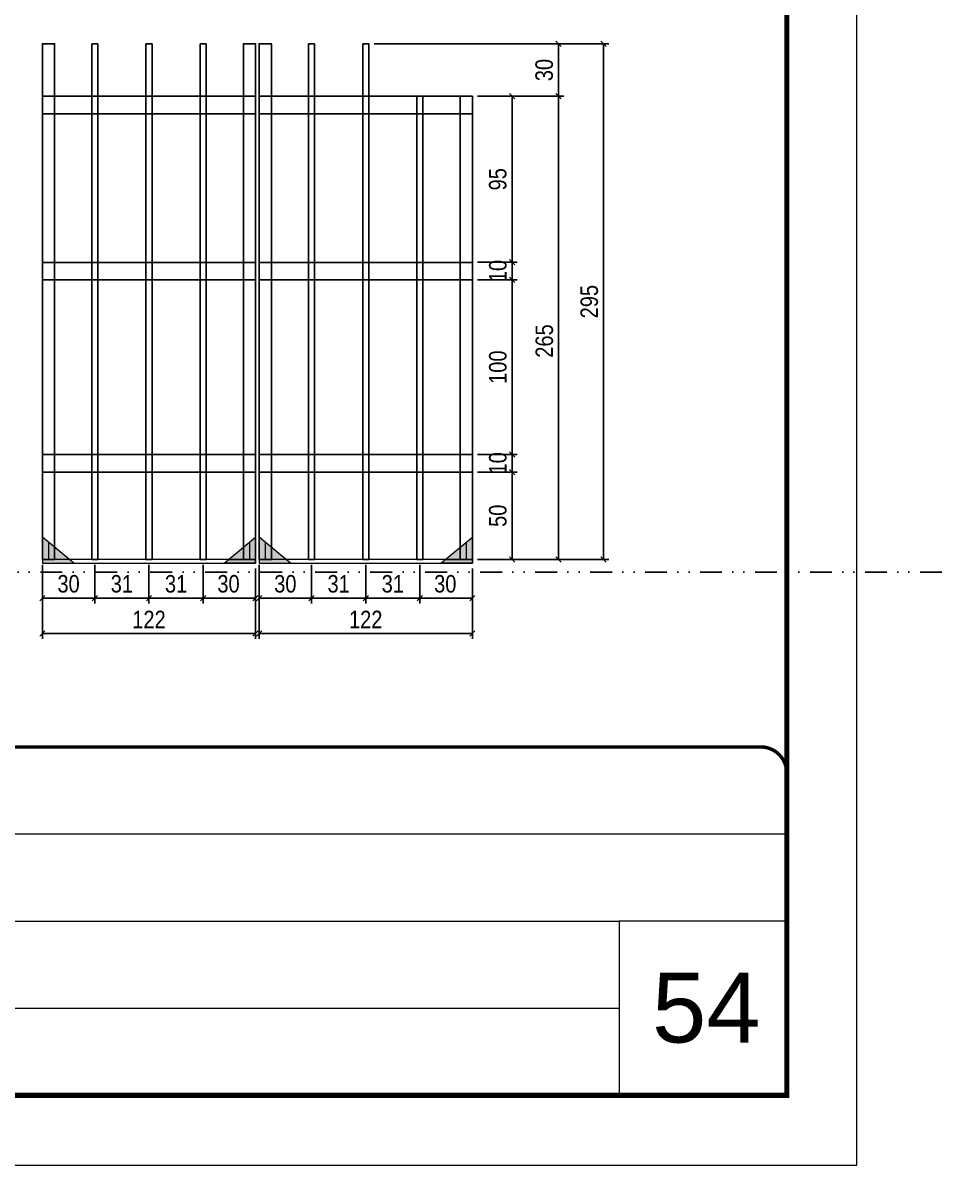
# Model space of a CAD drawing. Header units: millimetres. Extents: x 13777 to 27878, y -21631 to 6985.
# Drawn here: x 17006 to 17533, y -8997 to -8343 of the extents above; entities that cross this region are included whole.
import ezdxf

# ---------------------------------------------------------------- set-up
doc = ezdxf.new("R2010")
doc.units = ezdxf.units.MM
for name, pattern in [('CONTINUO', [0]), ('DASHED', [0.75, 0.5, -0.25]), ('DIVIDE2', [0.625, 0.25, -0.125, 0, -0.125, 0, -0.125]), ('HIDDEN', [0.375, 0.25, -0.125])]:
    doc.linetypes.add(name, pattern=pattern)
for name, color, linetype, lineweight in [('CARIMBO', 255, 'Continuous', 9), ('Folhas', 255, 'Continuous', 9), ('Madeira', 126, 'Continuous', 18), ('Sarr 2.2x7', 40, 'Continuous', 9), ('SARRAFO DE PRESSAO', 251, 'DASHED', 9)]:
    doc.layers.add(name, color=color, linetype=linetype, lineweight=lineweight)
for name, color, linetype in [('COTA', 241, 'Continuous'), ('Nível', 160, 'Continuous'), ('SARR_2.2x10', 60, 'Continuous'), ('SARR_3.5x7', 81, 'Continuous'), ('SARR_7x7', 40, 'Continuous')]:
    doc.layers.add(name, color=color, linetype=linetype)
doc.styles.add('ARIAL', font='arial.ttf')
doc.styles.add('COTA TECNICA', font='techl___.ttf', dxfattribs={"height": 10})
doc.dimstyles.new('PAINEL', dxfattribs={"dimtxt": 10, "dimasz": 3, "dimexe": 3, "dimexo": 3, "dimgap": 3, "dimtad": 1, "dimdec": 1, "dimzin": 12, "dimdsep": 46, "dimtxsty": 'COTA TECNICA', "dimblk1": 'OBLIQUE', "dimblk2": 'OBLIQUE', "dimsah": 1, "dimcen": 0.9, "dimclrd": 4, "dimclre": 4, "dimclrt": 240, "dimadec": 1, "dimazin": 3, "dimtfac": 1, "dimtdec": 1, "dimtmove": 0, "dimatfit": 3, "dimfxl": 1, "dimtolj": 1, "dimtzin": 12, "dimarcsym": 0})

# ---------------------------------------------------------------- blocks, each defined once
blk = doc.blocks.new('9999999999')
at = {"color": 30, "linetype": 'CONTINUO'}
for p, q in [((98564.56, 34379.64), (99583.98, 34379.64)), ((98564.56, 34329.83), (99487.98, 34329.83)), ((99583.98, 34329.83), (99487.98, 34329.83)), ((99487.98, 34329.83), (99487.98, 34230.21)), ((98564.56, 34280.02), (99487.98, 34280.02))]:
    blk.add_line(p, q, dxfattribs=at)
at = {"color": 30, "linetype": 'CONTINUO', "const_width": 2}
blk.add_lwpolyline([(99583.98, 34230.21), (99583.98, 34414.45, 0.414214), (99568.98, 34429.45), (98228.98, 34429.45, 0.414214), (98213.98, 34414.45), (98213.98, 34245.21, 0.414214), (98228.98, 34230.21), (99583.98, 34230.21)], format="xyb", dxfattribs=at)
at = {"layer": 'Folhas'}
blk.add_lwpolyline([(98138.98, 34190.21), (99623.98, 34190.21), (99623.98, 35240.21), (98138.98, 35240.21)], close=True, dxfattribs=at)
at = {"layer": 'Folhas', "color": 30, "const_width": 3}
blk.add_lwpolyline([(98213.98, 34230.21), (99583.98, 34230.21), (99583.98, 35200.21), (98213.98, 35200.21)], close=True, dxfattribs=at)
blk = doc.blocks.new('_Oblique')
at = {"color": 0, "linetype": 'ByBlock', "lineweight": -2}
blk.add_line((-0.5, -0.5), (0.5, 0.5), dxfattribs=at)
blk = doc.blocks.new('*D2269')
at = {"layer": 'COTA', "color": 4, "lineweight": -2, "transparency": 16777216}
for p, q in [((17141.58, -8668.47), (17141.58, -8695.64)), ((17263.58, -8668.47), (17263.58, -8695.64)), ((17263.58, -8692.64), (17141.58, -8692.64))]:
    blk.add_line(p, q, dxfattribs=at)
at = {"layer": 'Defpoints', "color": 0, "transparency": 16777216}
for p in [(17141.58, -8665.47), (17263.58, -8665.47), (17141.58, -8692.64)]:
    blk.add_point(p, dxfattribs=at)
at = {"layer": 'COTA', "color": 4, "lineweight": -2, "transparency": 16777216, "xscale": 3, "yscale": 3, "zscale": 3, "rotation": 180}
blk.add_blockref('_Oblique', (17141.58, -8692.64), dxfattribs=at)
at = {"layer": 'COTA', "color": 4, "lineweight": -2, "transparency": 16777216, "xscale": 3, "yscale": 3, "zscale": 3}
blk.add_blockref('_Oblique', (17263.58, -8692.64), dxfattribs=at)
at = {"layer": 'COTA', "color": 240, "transparency": 16777216, "insert": (17202.58, -8684.59), "char_height": 10, "attachment_point": 5, "style": 'COTA TECNICA'}
blk.add_mtext('\\A1;122', dxfattribs=at)
blk = doc.blocks.new('*D2270')
at = {"layer": 'COTA', "color": 4, "lineweight": -2, "transparency": 16777216}
for p, q in [((17141.58, -8653.27), (17141.58, -8675.47)), ((17171.58, -8653.27), (17171.58, -8675.47)), ((17171.58, -8672.47), (17141.58, -8672.47))]:
    blk.add_line(p, q, dxfattribs=at)
at = {"layer": 'Defpoints', "color": 0, "transparency": 16777216}
for p in [(17141.58, -8650.27), (17171.58, -8650.27), (17141.58, -8672.47)]:
    blk.add_point(p, dxfattribs=at)
at = {"layer": 'COTA', "color": 4, "lineweight": -2, "transparency": 16777216, "xscale": 3, "yscale": 3, "zscale": 3, "rotation": 180}
blk.add_blockref('_Oblique', (17141.58, -8672.47), dxfattribs=at)
at = {"layer": 'COTA', "color": 4, "lineweight": -2, "transparency": 16777216, "xscale": 3, "yscale": 3, "zscale": 3}
blk.add_blockref('_Oblique', (17171.58, -8672.47), dxfattribs=at)
at = {"layer": 'COTA', "color": 240, "transparency": 16777216, "insert": (17156.58, -8664.25), "char_height": 10, "attachment_point": 5, "style": 'COTA TECNICA'}
blk.add_mtext('\\A1;30', dxfattribs=at)
blk = doc.blocks.new('*D2271')
at = {"layer": 'COTA', "color": 4, "lineweight": -2, "transparency": 16777216}
for p, q in [((17233.58, -8653.27), (17233.58, -8675.47)), ((17263.58, -8655.47), (17263.58, -8675.47)), ((17233.58, -8672.47), (17263.58, -8672.47))]:
    blk.add_line(p, q, dxfattribs=at)
at = {"layer": 'Defpoints', "color": 0, "transparency": 16777216}
for p in [(17233.58, -8650.27), (17263.58, -8652.47), (17263.58, -8672.47)]:
    blk.add_point(p, dxfattribs=at)
at = {"layer": 'COTA', "color": 4, "lineweight": -2, "transparency": 16777216, "xscale": 3, "yscale": 3, "zscale": 3, "rotation": 180}
blk.add_blockref('_Oblique', (17233.58, -8672.47), dxfattribs=at)
at = {"layer": 'COTA', "color": 4, "lineweight": -2, "transparency": 16777216, "xscale": 3, "yscale": 3, "zscale": 3}
blk.add_blockref('_Oblique', (17263.58, -8672.47), dxfattribs=at)
at = {"layer": 'COTA', "color": 240, "transparency": 16777216, "insert": (17248.08, -8664.25), "char_height": 10, "attachment_point": 5, "style": 'COTA TECNICA'}
blk.add_mtext('\\A1;30', dxfattribs=at)
blk = doc.blocks.new('*D2272')
at = {"layer": 'COTA', "color": 4, "lineweight": -2, "transparency": 16777216}
for p, q in [((17171.58, -8653.27), (17171.58, -8675.47)), ((17202.58, -8653.27), (17202.58, -8675.47)), ((17171.58, -8672.47), (17202.58, -8672.47))]:
    blk.add_line(p, q, dxfattribs=at)
at = {"layer": 'Defpoints', "color": 0, "transparency": 16777216}
for p in [(17171.58, -8650.27), (17202.58, -8650.27), (17202.58, -8672.47)]:
    blk.add_point(p, dxfattribs=at)
at = {"layer": 'COTA', "color": 4, "lineweight": -2, "transparency": 16777216, "xscale": 3, "yscale": 3, "zscale": 3, "rotation": 180}
blk.add_blockref('_Oblique', (17171.58, -8672.47), dxfattribs=at)
at = {"layer": 'COTA', "color": 4, "lineweight": -2, "transparency": 16777216, "xscale": 3, "yscale": 3, "zscale": 3}
blk.add_blockref('_Oblique', (17202.58, -8672.47), dxfattribs=at)
at = {"layer": 'COTA', "color": 240, "transparency": 16777216, "insert": (17187.08, -8664.25), "char_height": 10, "attachment_point": 5, "style": 'COTA TECNICA'}
blk.add_mtext('\\A1;31', dxfattribs=at)
blk = doc.blocks.new('*D2273')
at = {"layer": 'COTA', "color": 4, "lineweight": -2, "transparency": 16777216}
for p, q in [((17266.58, -8600.27), (17289.28, -8600.27)), ((17286.28, -8650.27), (17286.28, -8600.27)), ((17266.58, -8650.27), (17289.28, -8650.27))]:
    blk.add_line(p, q, dxfattribs=at)
at = {"layer": 'Defpoints', "color": 0, "transparency": 16777216}
for p in [(17263.58, -8600.27), (17286.28, -8600.27), (17263.58, -8650.27)]:
    blk.add_point(p, dxfattribs=at)
at = {"layer": 'COTA', "color": 4, "lineweight": -2, "transparency": 16777216, "xscale": 3, "yscale": 3, "zscale": 3}
for p, rotation in [((17286.28, -8600.27), 90), ((17286.28, -8650.27), 270)]:
    blk.add_blockref('_Oblique', p, dxfattribs=dict(at, rotation=rotation))
at = {"layer": 'COTA', "color": 240, "transparency": 16777216, "insert": (17278.17, -8625.27), "char_height": 10, "attachment_point": 5, "rotation": 90, "style": 'COTA TECNICA'}
blk.add_mtext('\\A1;50', dxfattribs=at)
blk = doc.blocks.new('*D2274')
at = {"layer": 'COTA', "color": 4, "lineweight": -2, "transparency": 16777216}
for p, q in [((17202.58, -8653.27), (17202.58, -8675.47)), ((17233.58, -8653.27), (17233.58, -8675.47)), ((17202.58, -8672.47), (17233.58, -8672.47))]:
    blk.add_line(p, q, dxfattribs=at)
at = {"layer": 'Defpoints', "color": 0, "transparency": 16777216}
for p in [(17202.58, -8650.27), (17233.58, -8650.27), (17233.58, -8672.47)]:
    blk.add_point(p, dxfattribs=at)
at = {"layer": 'COTA', "color": 4, "lineweight": -2, "transparency": 16777216, "xscale": 3, "yscale": 3, "zscale": 3, "rotation": 180}
blk.add_blockref('_Oblique', (17202.58, -8672.47), dxfattribs=at)
at = {"layer": 'COTA', "color": 4, "lineweight": -2, "transparency": 16777216, "xscale": 3, "yscale": 3, "zscale": 3}
blk.add_blockref('_Oblique', (17233.58, -8672.47), dxfattribs=at)
at = {"layer": 'COTA', "color": 240, "transparency": 16777216, "insert": (17218.08, -8664.25), "char_height": 10, "attachment_point": 5, "style": 'COTA TECNICA'}
blk.add_mtext('\\A1;31', dxfattribs=at)
blk = doc.blocks.new('*D2275')
at = {"layer": 'COTA', "color": 4, "lineweight": -2, "transparency": 16777216}
for p, q in [((17266.58, -8590.27), (17289.28, -8590.27)), ((17286.28, -8600.27), (17286.28, -8590.27)), ((17266.58, -8600.27), (17289.28, -8600.27))]:
    blk.add_line(p, q, dxfattribs=at)
at = {"layer": 'Defpoints', "color": 0, "transparency": 16777216}
for p in [(17263.58, -8590.27), (17286.28, -8590.27), (17263.58, -8600.27)]:
    blk.add_point(p, dxfattribs=at)
at = {"layer": 'COTA', "color": 4, "lineweight": -2, "transparency": 16777216, "xscale": 3, "yscale": 3, "zscale": 3}
for p, rotation in [((17286.28, -8590.27), 90), ((17286.28, -8600.27), 270)]:
    blk.add_blockref('_Oblique', p, dxfattribs=dict(at, rotation=rotation))
at = {"layer": 'COTA', "color": 240, "transparency": 16777216, "insert": (17278.18, -8595.27), "char_height": 10, "attachment_point": 5, "rotation": 90, "style": 'COTA TECNICA'}
blk.add_mtext('\\A1;10', dxfattribs=at)
blk = doc.blocks.new('*D2276')
at = {"layer": 'COTA', "color": 4, "lineweight": -2, "transparency": 16777216}
for p, q in [((17266.58, -8490.27), (17289.28, -8490.27)), ((17286.28, -8590.27), (17286.28, -8490.27)), ((17266.58, -8590.27), (17289.28, -8590.27))]:
    blk.add_line(p, q, dxfattribs=at)
at = {"layer": 'Defpoints', "color": 0, "transparency": 16777216}
for p in [(17263.58, -8490.27), (17286.28, -8490.27), (17263.58, -8590.27)]:
    blk.add_point(p, dxfattribs=at)
at = {"layer": 'COTA', "color": 4, "lineweight": -2, "transparency": 16777216, "xscale": 3, "yscale": 3, "zscale": 3}
for p, rotation in [((17286.28, -8490.27), 90), ((17286.28, -8590.27), 270)]:
    blk.add_blockref('_Oblique', p, dxfattribs=dict(at, rotation=rotation))
at = {"layer": 'COTA', "color": 240, "transparency": 16777216, "insert": (17278.18, -8540.27), "char_height": 10, "attachment_point": 5, "rotation": 90, "style": 'COTA TECNICA'}
blk.add_mtext('\\A1;100', dxfattribs=at)
blk = doc.blocks.new('*D2277')
at = {"layer": 'COTA', "color": 4, "lineweight": -2, "transparency": 16777216}
for p, q in [((17266.58, -8480.27), (17289.28, -8480.27)), ((17286.28, -8490.27), (17286.28, -8480.27)), ((17266.58, -8490.27), (17289.28, -8490.27))]:
    blk.add_line(p, q, dxfattribs=at)
at = {"layer": 'Defpoints', "color": 0, "transparency": 16777216}
for p in [(17263.58, -8480.27), (17286.28, -8480.27), (17263.58, -8490.27)]:
    blk.add_point(p, dxfattribs=at)
at = {"layer": 'COTA', "color": 4, "lineweight": -2, "transparency": 16777216, "xscale": 3, "yscale": 3, "zscale": 3}
for p, rotation in [((17286.28, -8480.27), 90), ((17286.28, -8490.27), 270)]:
    blk.add_blockref('_Oblique', p, dxfattribs=dict(at, rotation=rotation))
at = {"layer": 'COTA', "color": 240, "transparency": 16777216, "insert": (17278.18, -8485.27), "char_height": 10, "attachment_point": 5, "rotation": 90, "style": 'COTA TECNICA'}
blk.add_mtext('\\A1;10', dxfattribs=at)
blk = doc.blocks.new('*D2278')
at = {"layer": 'COTA', "color": 4, "lineweight": -2, "transparency": 16777216}
for p, q in [((17266.58, -8385.3), (17289.28, -8385.3)), ((17286.28, -8480.27), (17286.28, -8385.3)), ((17266.58, -8480.27), (17289.28, -8480.27))]:
    blk.add_line(p, q, dxfattribs=at)
at = {"layer": 'Defpoints', "color": 0, "transparency": 16777216}
for p in [(17263.58, -8385.3), (17286.28, -8385.3), (17263.58, -8480.27)]:
    blk.add_point(p, dxfattribs=at)
at = {"layer": 'COTA', "color": 4, "lineweight": -2, "transparency": 16777216, "xscale": 3, "yscale": 3, "zscale": 3}
for p, rotation in [((17286.28, -8385.3), 90), ((17286.28, -8480.27), 270)]:
    blk.add_blockref('_Oblique', p, dxfattribs=dict(at, rotation=rotation))
at = {"layer": 'COTA', "color": 240, "transparency": 16777216, "insert": (17278.14, -8432.78), "char_height": 10, "attachment_point": 5, "rotation": 90, "style": 'COTA TECNICA'}
blk.add_mtext('\\A1;95', dxfattribs=at)
blk = doc.blocks.new('*D2286')
at = {"layer": 'COTA', "color": 4, "lineweight": -2, "transparency": 16777216}
for p, q in [((17266.58, -8385.3), (17315.91, -8385.3)), ((17312.91, -8385.3), (17312.91, -8650.27)), ((17266.58, -8650.27), (17315.91, -8650.27))]:
    blk.add_line(p, q, dxfattribs=at)
at = {"layer": 'Defpoints', "color": 0, "transparency": 16777216}
for p in [(17263.58, -8385.3), (17263.58, -8650.27), (17312.91, -8650.27)]:
    blk.add_point(p, dxfattribs=at)
at = {"layer": 'COTA', "color": 4, "lineweight": -2, "transparency": 16777216, "xscale": 3, "yscale": 3, "zscale": 3}
for p, rotation in [((17312.91, -8385.3), 90), ((17312.91, -8650.27), 270)]:
    blk.add_blockref('_Oblique', p, dxfattribs=dict(at, rotation=rotation))
at = {"layer": 'COTA', "color": 240, "transparency": 16777216, "insert": (17304.8, -8525.3), "char_height": 10, "attachment_point": 5, "rotation": 90, "style": 'COTA TECNICA'}
blk.add_mtext('\\A1;265', dxfattribs=at)
blk = doc.blocks.new('*D2279')
at = {"layer": 'COTA', "color": 4, "lineweight": -2, "transparency": 16777216}
for p, q in [((17017.58, -8668.47), (17017.58, -8695.64)), ((17139.58, -8668.47), (17139.58, -8695.64)), ((17139.58, -8692.64), (17017.58, -8692.64))]:
    blk.add_line(p, q, dxfattribs=at)
at = {"layer": 'Defpoints', "color": 0, "transparency": 16777216}
for p in [(17017.58, -8665.47), (17139.58, -8665.47), (17017.58, -8692.64)]:
    blk.add_point(p, dxfattribs=at)
at = {"layer": 'COTA', "color": 4, "lineweight": -2, "transparency": 16777216, "xscale": 3, "yscale": 3, "zscale": 3, "rotation": 180}
blk.add_blockref('_Oblique', (17017.58, -8692.64), dxfattribs=at)
at = {"layer": 'COTA', "color": 4, "lineweight": -2, "transparency": 16777216, "xscale": 3, "yscale": 3, "zscale": 3}
blk.add_blockref('_Oblique', (17139.58, -8692.64), dxfattribs=at)
at = {"layer": 'COTA', "color": 240, "transparency": 16777216, "insert": (17078.58, -8684.59), "char_height": 10, "attachment_point": 5, "style": 'COTA TECNICA'}
blk.add_mtext('\\A1;122', dxfattribs=at)
blk = doc.blocks.new('*D2280')
at = {"layer": 'COTA', "color": 4, "lineweight": -2, "transparency": 16777216}
for p, q in [((17017.58, -8653.27), (17017.58, -8675.47)), ((17047.58, -8653.27), (17047.58, -8675.47)), ((17047.58, -8672.47), (17017.58, -8672.47))]:
    blk.add_line(p, q, dxfattribs=at)
at = {"layer": 'Defpoints', "color": 0, "transparency": 16777216}
for p in [(17017.58, -8650.27), (17047.58, -8650.27), (17017.58, -8672.47)]:
    blk.add_point(p, dxfattribs=at)
at = {"layer": 'COTA', "color": 4, "lineweight": -2, "transparency": 16777216, "xscale": 3, "yscale": 3, "zscale": 3, "rotation": 180}
blk.add_blockref('_Oblique', (17017.58, -8672.47), dxfattribs=at)
at = {"layer": 'COTA', "color": 4, "lineweight": -2, "transparency": 16777216, "xscale": 3, "yscale": 3, "zscale": 3}
blk.add_blockref('_Oblique', (17047.58, -8672.47), dxfattribs=at)
at = {"layer": 'COTA', "color": 240, "transparency": 16777216, "insert": (17032.58, -8664.25), "char_height": 10, "attachment_point": 5, "style": 'COTA TECNICA'}
blk.add_mtext('\\A1;30', dxfattribs=at)
blk = doc.blocks.new('*D2281')
at = {"layer": 'COTA', "color": 4, "lineweight": -2, "transparency": 16777216}
for p, q in [((17109.58, -8653.27), (17109.58, -8675.47)), ((17139.58, -8655.47), (17139.58, -8675.47)), ((17109.58, -8672.47), (17139.58, -8672.47))]:
    blk.add_line(p, q, dxfattribs=at)
at = {"layer": 'Defpoints', "color": 0, "transparency": 16777216}
for p in [(17109.58, -8650.27), (17139.58, -8652.47), (17139.58, -8672.47)]:
    blk.add_point(p, dxfattribs=at)
at = {"layer": 'COTA', "color": 4, "lineweight": -2, "transparency": 16777216, "xscale": 3, "yscale": 3, "zscale": 3, "rotation": 180}
blk.add_blockref('_Oblique', (17109.58, -8672.47), dxfattribs=at)
at = {"layer": 'COTA', "color": 4, "lineweight": -2, "transparency": 16777216, "xscale": 3, "yscale": 3, "zscale": 3}
blk.add_blockref('_Oblique', (17139.58, -8672.47), dxfattribs=at)
at = {"layer": 'COTA', "color": 240, "transparency": 16777216, "insert": (17124.08, -8664.25), "char_height": 10, "attachment_point": 5, "style": 'COTA TECNICA'}
blk.add_mtext('\\A1;30', dxfattribs=at)
blk = doc.blocks.new('*D2282')
at = {"layer": 'COTA', "color": 4, "lineweight": -2, "transparency": 16777216}
for p, q in [((17047.58, -8653.27), (17047.58, -8675.47)), ((17078.58, -8653.27), (17078.58, -8675.47)), ((17047.58, -8672.47), (17078.58, -8672.47))]:
    blk.add_line(p, q, dxfattribs=at)
at = {"layer": 'Defpoints', "color": 0, "transparency": 16777216}
for p in [(17047.58, -8650.27), (17078.58, -8650.27), (17078.58, -8672.47)]:
    blk.add_point(p, dxfattribs=at)
at = {"layer": 'COTA', "color": 4, "lineweight": -2, "transparency": 16777216, "xscale": 3, "yscale": 3, "zscale": 3, "rotation": 180}
blk.add_blockref('_Oblique', (17047.58, -8672.47), dxfattribs=at)
at = {"layer": 'COTA', "color": 4, "lineweight": -2, "transparency": 16777216, "xscale": 3, "yscale": 3, "zscale": 3}
blk.add_blockref('_Oblique', (17078.58, -8672.47), dxfattribs=at)
at = {"layer": 'COTA', "color": 240, "transparency": 16777216, "insert": (17063.08, -8664.25), "char_height": 10, "attachment_point": 5, "style": 'COTA TECNICA'}
blk.add_mtext('\\A1;31', dxfattribs=at)
blk = doc.blocks.new('*D2283')
at = {"layer": 'COTA', "color": 4, "lineweight": -2, "transparency": 16777216}
for p, q in [((17078.58, -8653.27), (17078.58, -8675.47)), ((17109.58, -8653.27), (17109.58, -8675.47)), ((17078.58, -8672.47), (17109.58, -8672.47))]:
    blk.add_line(p, q, dxfattribs=at)
at = {"layer": 'Defpoints', "color": 0, "transparency": 16777216}
for p in [(17078.58, -8650.27), (17109.58, -8650.27), (17109.58, -8672.47)]:
    blk.add_point(p, dxfattribs=at)
at = {"layer": 'COTA', "color": 4, "lineweight": -2, "transparency": 16777216, "xscale": 3, "yscale": 3, "zscale": 3, "rotation": 180}
blk.add_blockref('_Oblique', (17078.58, -8672.47), dxfattribs=at)
at = {"layer": 'COTA', "color": 4, "lineweight": -2, "transparency": 16777216, "xscale": 3, "yscale": 3, "zscale": 3}
blk.add_blockref('_Oblique', (17109.58, -8672.47), dxfattribs=at)
at = {"layer": 'COTA', "color": 240, "transparency": 16777216, "insert": (17094.08, -8664.25), "char_height": 10, "attachment_point": 5, "style": 'COTA TECNICA'}
blk.add_mtext('\\A1;31', dxfattribs=at)
blk = doc.blocks.new('*D2284')
at = {"layer": 'COTA', "color": 4, "lineweight": -2, "transparency": 16777216}
for p, q in [((17207.33, -8355.3), (17341.64, -8355.3)), ((17338.64, -8650.27), (17338.64, -8355.3)), ((17266.58, -8650.27), (17341.64, -8650.27))]:
    blk.add_line(p, q, dxfattribs=at)
at = {"layer": 'Defpoints', "color": 0, "transparency": 16777216}
for p in [(17204.33, -8355.3), (17338.64, -8355.3), (17263.58, -8650.27)]:
    blk.add_point(p, dxfattribs=at)
at = {"layer": 'COTA', "color": 4, "lineweight": -2, "transparency": 16777216, "xscale": 3, "yscale": 3, "zscale": 3}
for p, rotation in [((17338.64, -8355.3), 90), ((17338.64, -8650.27), 270)]:
    blk.add_blockref('_Oblique', p, dxfattribs=dict(at, rotation=rotation))
at = {"layer": 'COTA', "color": 240, "transparency": 16777216, "insert": (17330.5, -8502.78), "char_height": 10, "attachment_point": 5, "rotation": 90, "style": 'COTA TECNICA'}
blk.add_mtext('\\A1;295', dxfattribs=at)
blk = doc.blocks.new('*D2285')
at = {"layer": 'COTA', "color": 4, "lineweight": -2, "transparency": 16777216}
for p, q in [((17207.33, -8355.3), (17315.91, -8355.3)), ((17312.91, -8385.3), (17312.91, -8355.3)), ((17266.58, -8385.3), (17315.91, -8385.3))]:
    blk.add_line(p, q, dxfattribs=at)
at = {"layer": 'Defpoints', "color": 0, "transparency": 16777216}
for p in [(17204.33, -8355.3), (17312.91, -8355.3), (17263.58, -8385.3)]:
    blk.add_point(p, dxfattribs=at)
at = {"layer": 'COTA', "color": 4, "lineweight": -2, "transparency": 16777216, "xscale": 3, "yscale": 3, "zscale": 3}
for p, rotation in [((17312.91, -8355.3), 90), ((17312.91, -8385.3), 270)]:
    blk.add_blockref('_Oblique', p, dxfattribs=dict(at, rotation=rotation))
at = {"layer": 'COTA', "color": 240, "transparency": 16777216, "insert": (17304.69, -8370.3), "char_height": 10, "attachment_point": 5, "rotation": 90, "style": 'COTA TECNICA'}
blk.add_mtext('\\A1;30', dxfattribs=at)

msp = doc.modelspace()

# ---------------------------------------------------------------- hatches: boundary and pattern name
at = {"layer": 'Madeira'}
h = msp.add_hatch(color=252, dxfattribs=at)
h.dxf.hatch_style = 2
h.paths.add_polyline_path([(17017.58, -8637.47), (17017.58, -8652.47), (17035.58, -8652.47)])
h = msp.add_hatch(color=252, dxfattribs=at)
h.dxf.hatch_style = 2
h.paths.add_polyline_path([(17139.58, -8637.47), (17139.58, -8652.47), (17121.58, -8652.47)])
h = msp.add_hatch(color=252, dxfattribs=at)
h.dxf.hatch_style = 2
h.paths.add_polyline_path([(17141.58, -8637.47), (17141.58, -8652.47), (17159.58, -8652.47)])
h = msp.add_hatch(color=252, dxfattribs=at)
h.dxf.hatch_style = 2
h.paths.add_polyline_path([(17263.58, -8637.47), (17263.58, -8652.47), (17245.58, -8652.47)])

# ---------------------------------------------------------------- linework, layer by layer
at = {"layer": 'Madeira', "color": 1, "linetype": 'HIDDEN'}
for p, q in [((17021.08, -8640.97), (17021.08, -8650.27)), ((17021.08, -8640.97), (17021.08, -8650.27)), ((17024.58, -8644.47), (17024.58, -8650.27)), ((17136.08, -8640.97), (17136.08, -8650.27)), ((17136.08, -8640.97), (17136.08, -8650.27)), ((17145.08, -8640.97), (17145.08, -8650.27)), ((17145.08, -8640.97), (17145.08, -8650.27)), ((17148.58, -8644.47), (17148.58, -8650.27)), ((17260.08, -8640.97), (17260.08, -8650.27)), ((17260.08, -8640.97), (17260.08, -8650.27)), ((17027.41, -8650.27), (17017.58, -8650.27)), ((17027.41, -8650.27), (17017.58, -8650.27)), ((17033.38, -8650.27), (17017.58, -8650.27)), ((17123.78, -8650.27), (17139.58, -8650.27)), ((17129.75, -8650.27), (17139.58, -8650.27)), ((17129.75, -8650.27), (17139.58, -8650.27)), ((17151.41, -8650.27), (17141.58, -8650.27)), ((17151.41, -8650.27), (17141.58, -8650.27)), ((17157.38, -8650.27), (17141.58, -8650.27)), ((17247.78, -8650.27), (17263.58, -8650.27)), ((17253.75, -8650.27), (17263.58, -8650.27)), ((17253.75, -8650.27), (17263.58, -8650.27))]:
    msp.add_line(p, q, dxfattribs=at)
at = {"layer": 'Madeira'}
for p, q in [((17017.58, -8650.27), (17017.58, -8652.47)), ((17017.58, -8650.27), (17017.58, -8652.47)), ((17017.58, -8650.27), (17017.58, -8652.47)), ((17141.58, -8650.27), (17141.58, -8652.47)), ((17141.58, -8650.27), (17141.58, -8652.47)), ((17141.58, -8650.27), (17141.58, -8652.47))]:
    msp.add_line(p, q, dxfattribs=at)
at = {"layer": 'Madeira', "color": 0}
for points in [[(17017.58, -8637.47), (17017.58, -8652.47), (17035.58, -8652.47), (17017.58, -8637.47)], [(17139.58, -8637.47), (17139.58, -8652.47), (17121.58, -8652.47), (17139.58, -8637.47)], [(17141.58, -8637.47), (17141.58, -8652.47), (17159.58, -8652.47), (17141.58, -8637.47)], [(17263.58, -8637.47), (17263.58, -8652.47), (17245.58, -8652.47), (17263.58, -8637.47)]]:
    msp.add_lwpolyline(points, dxfattribs=at)
at = {"layer": 'Nível', "color": 4, "linetype": 'DIVIDE2', "ltscale": 50}
msp.add_line((13777.11, -8657.47), (21531.15, -8657.47), dxfattribs=at)
at = {"layer": 'Sarr 2.2x7'}
for points in [[(17139.58, -8650.27), (17017.58, -8650.27), (17017.58, -8652.47), (17139.58, -8652.47)], [(17263.58, -8650.27), (17141.58, -8650.27), (17141.58, -8652.47), (17263.58, -8652.47)]]:
    msp.add_lwpolyline(points, close=True, dxfattribs=at)
at = {"layer": 'SARR_2.2x10'}
for points in [[(17017.58, -8385.3), (17139.58, -8385.3), (17139.58, -8395.3), (17017.58, -8395.3)], [(17141.58, -8385.3), (17263.58, -8385.3), (17263.58, -8395.3), (17141.58, -8395.3)], [(17017.58, -8480.3), (17139.58, -8480.3), (17139.58, -8490.3), (17017.58, -8490.3)], [(17141.58, -8480.3), (17263.58, -8480.3), (17263.58, -8490.3), (17141.58, -8490.3)], [(17017.58, -8590.3), (17139.58, -8590.3), (17139.58, -8600.3), (17017.58, -8600.3)], [(17141.58, -8590.3), (17263.58, -8590.3), (17263.58, -8600.3), (17141.58, -8600.3)]]:
    msp.add_lwpolyline(points, close=True, dxfattribs=at)
at = {"layer": 'SARR_3.5x7'}
for p, q in [((17045.83, -8650.27), (17045.83, -8355.3)), ((17045.83, -8355.3), (17047.58, -8355.3)), ((17049.33, -8355.3), (17047.58, -8355.3)), ((17049.33, -8650.27), (17049.33, -8355.3)), ((17076.83, -8650.27), (17076.83, -8355.3)), ((17076.83, -8355.3), (17078.58, -8355.3)), ((17080.33, -8355.3), (17078.58, -8355.3)), ((17080.33, -8650.27), (17080.33, -8355.3)), ((17107.83, -8650.27), (17107.83, -8355.3)), ((17107.83, -8355.3), (17109.58, -8355.3)), ((17111.33, -8355.3), (17109.58, -8355.3)), ((17111.33, -8650.27), (17111.33, -8355.3)), ((17169.83, -8650.27), (17169.83, -8355.3)), ((17169.83, -8355.3), (17171.58, -8355.3)), ((17173.33, -8355.3), (17171.58, -8355.3)), ((17173.33, -8650.27), (17173.33, -8355.3)), ((17200.83, -8650.27), (17200.83, -8355.3)), ((17200.83, -8355.3), (17202.58, -8355.3)), ((17204.33, -8355.3), (17202.58, -8355.3)), ((17204.33, -8650.27), (17204.33, -8355.3)), ((17231.83, -8650.27), (17231.83, -8385.3)), ((17231.83, -8385.3), (17233.58, -8385.3)), ((17235.33, -8385.3), (17233.58, -8385.3)), ((17235.33, -8650.27), (17235.33, -8385.3)), ((17045.83, -8650.27), (17047.58, -8650.27)), ((17049.33, -8650.27), (17047.58, -8650.27)), ((17076.83, -8650.27), (17078.58, -8650.27)), ((17080.33, -8650.27), (17078.58, -8650.27)), ((17107.83, -8650.27), (17109.58, -8650.27)), ((17111.33, -8650.27), (17109.58, -8650.27)), ((17169.83, -8650.27), (17171.58, -8650.27)), ((17173.33, -8650.27), (17171.58, -8650.27)), ((17200.83, -8650.27), (17202.58, -8650.27)), ((17204.33, -8650.27), (17202.58, -8650.27)), ((17231.83, -8650.27), (17233.58, -8650.27)), ((17235.33, -8650.27), (17233.58, -8650.27))]:
    msp.add_line(p, q, dxfattribs=at)
at = {"layer": 'SARR_7x7'}
for points in [[(17017.58, -8650.27), (17024.58, -8650.27), (17024.58, -8355.3), (17017.58, -8355.3)], [(17132.58, -8650.27), (17139.58, -8650.27), (17139.58, -8355.3), (17132.58, -8355.3)], [(17141.58, -8650.27), (17148.58, -8650.27), (17148.58, -8355.3), (17141.58, -8355.3)], [(17256.58, -8650.27), (17263.58, -8650.27), (17263.58, -8385.3), (17256.58, -8385.3)]]:
    msp.add_lwpolyline(points, close=True, dxfattribs=at)

# ---------------------------------------------------------------- block references
at = {"layer": 'SARRAFO DE PRESSAO', "color": 6, "linetype": 'ByBlock'}
msp.add_blockref('9999999999', (-82140.51, -43186.95), dxfattribs=at)

# ---------------------------------------------------------------- texts
at = {"layer": 'CARIMBO', "style": 'ARIAL'}
msp.add_text('54', height=40, dxfattribs=at).set_placement((17366.33, -8926.61))

# ---------------------------------------------------------------- dimensions: what is measured, and where the dimension line sits
at = {"layer": 'COTA'}
for base, p1, p2, angle, picture, middle in [((17338.64, -8355.3), (17263.58, -8650.27), (17204.33, -8355.3), 90, '*D2284', (17330.5, -8502.78)), ((17312.91, -8355.3), (17263.58, -8385.3), (17204.33, -8355.3), 90, '*D2285', (17304.69, -8370.3)), ((17286.28, -8385.3), (17263.58, -8480.27), (17263.58, -8385.3), 90, '*D2278', (17278.14, -8432.78)), ((17286.28, -8490.27), (17263.58, -8590.27), (17263.58, -8490.27), 90, '*D2276', (17278.18, -8540.27)), ((17286.28, -8600.27), (17263.58, -8650.27), (17263.58, -8600.27), 90, '*D2273', (17278.17, -8625.27)), ((17017.58, -8672.47), (17047.58, -8650.27), (17017.58, -8650.27), 180, '*D2280', (17032.58, -8664.25)), ((17141.58, -8672.47), (17171.58, -8650.27), (17141.58, -8650.27), 180, '*D2270', (17156.58, -8664.25)), ((17017.58, -8692.64), (17139.58, -8665.47), (17017.58, -8665.47), 180, '*D2279', (17078.58, -8684.59)), ((17141.58, -8692.64), (17263.58, -8665.47), (17141.58, -8665.47), 180, '*D2269', (17202.58, -8684.59))]:
    dim = msp.add_linear_dim(base=base, p1=p1, p2=p2, angle=angle, dimstyle='PAINEL', override={"dimtmove": 1}, dxfattribs=at)
    dim.commit()
    dim.dimension.update_dxf_attribs({"geometry": picture, "text_midpoint": middle})
for base, p1, p2, picture, middle in [((17312.91, -8650.27), (17263.58, -8385.3), (17263.58, -8650.27), '*D2286', (17312.91, -8525.3)), ((17286.28, -8480.27), (17263.58, -8490.27), (17263.58, -8480.27), '*D2277', (17286.28, -8485.27)), ((17286.28, -8590.27), (17263.58, -8600.27), (17263.58, -8590.27), '*D2275', (17286.28, -8595.27))]:
    dim = msp.add_linear_dim(base=base, p1=p1, p2=p2, angle=90, dimstyle='PAINEL', override={"dimtmove": 1}, dxfattribs=at)
    dim.commit()
    dim.dimension.update_dxf_attribs({"geometry": picture, "text_midpoint": middle, "dimtype": 160})
for base, p1, p2, picture, middle in [((17078.58, -8672.47), (17047.58, -8650.27), (17078.58, -8650.27), '*D2282', (17063.08, -8664.25)), ((17109.58, -8672.47), (17078.58, -8650.27), (17109.58, -8650.27), '*D2283', (17094.08, -8664.25)), ((17202.58, -8672.47), (17171.58, -8650.27), (17202.58, -8650.27), '*D2272', (17187.08, -8664.25)), ((17233.58, -8672.47), (17202.58, -8650.27), (17233.58, -8650.27), '*D2274', (17218.08, -8664.25))]:
    dim = msp.add_linear_dim(base=base, p1=p1, p2=p2, dimstyle='PAINEL', override={"dimtmove": 1}, dxfattribs=at)
    dim.commit()
    dim.dimension.update_dxf_attribs({"geometry": picture, "text_midpoint": middle})
for base, p1, p2, picture, middle in [((17139.58, -8672.47), (17109.58, -8650.27), (17139.58, -8652.47), '*D2281', (17124.08, -8672.47)), ((17263.58, -8672.47), (17233.58, -8650.27), (17263.58, -8652.47), '*D2271', (17248.08, -8672.47))]:
    dim = msp.add_linear_dim(base=base, p1=p1, p2=p2, dimstyle='PAINEL', override={"dimtmove": 1}, dxfattribs=at)
    dim.commit()
    dim.dimension.update_dxf_attribs({"geometry": picture, "text_midpoint": middle, "dimtype": 160})

doc.saveas('drawing.dxf')
